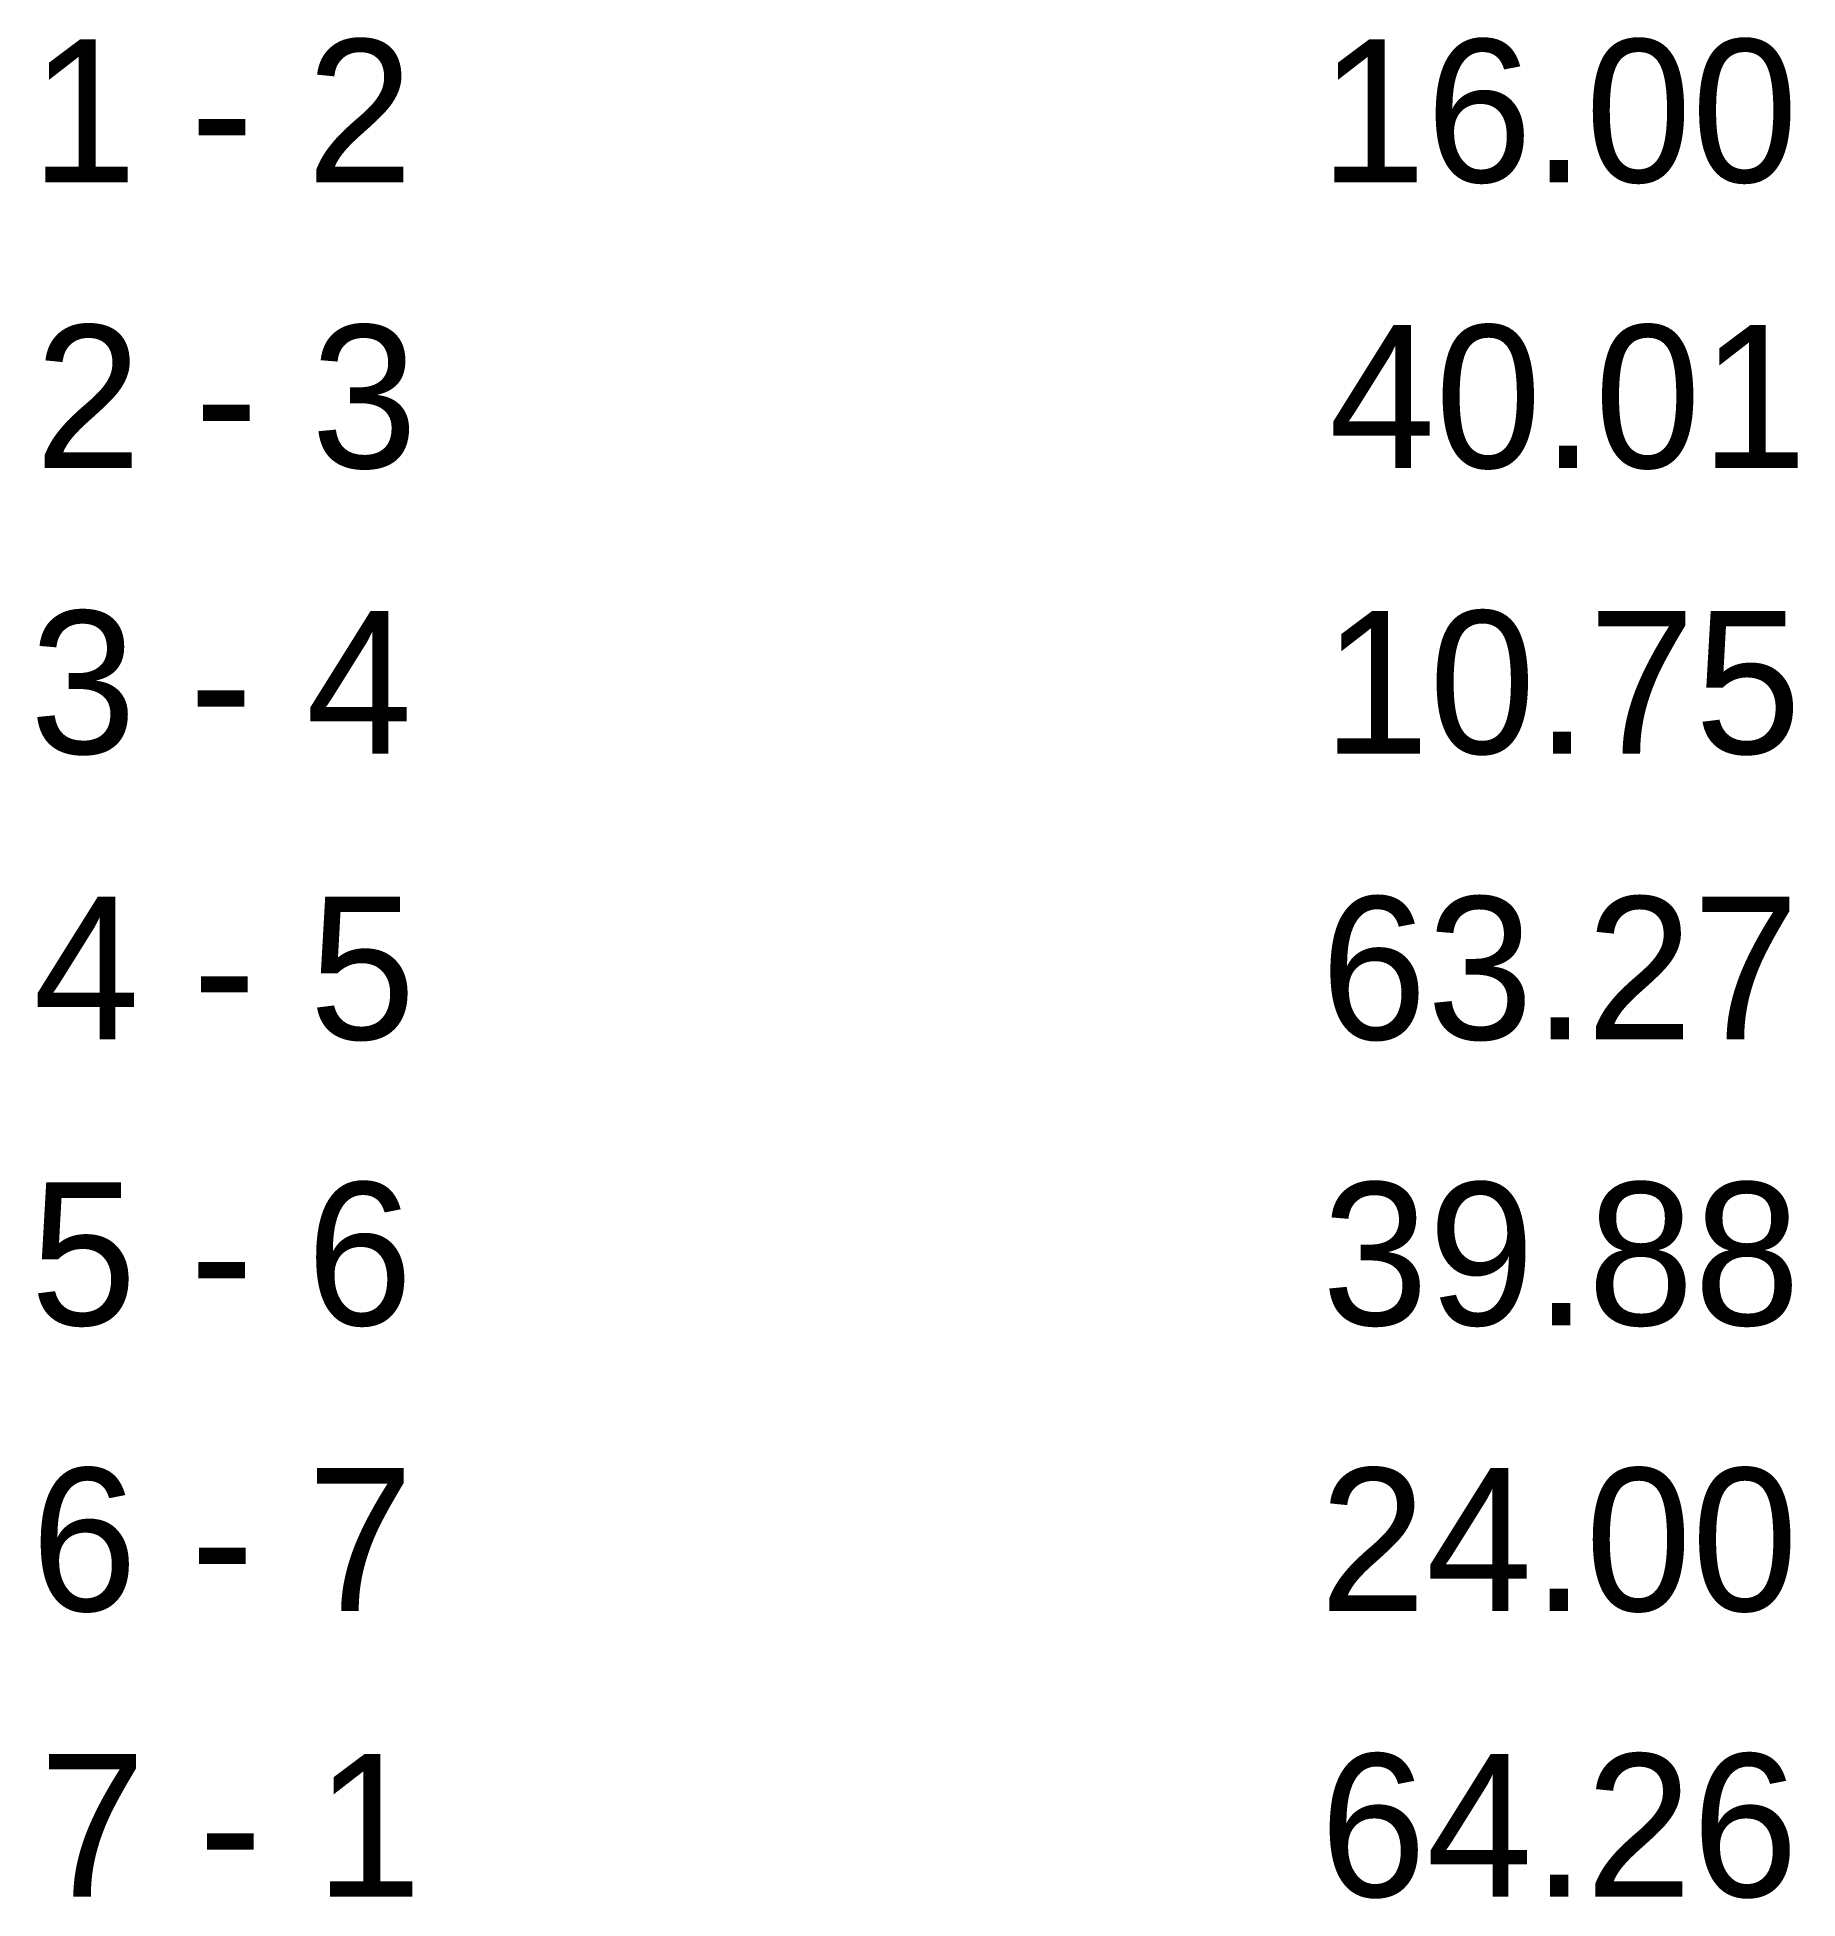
# Model space of a CAD drawing. Extents: x 552309 to 553343, y 1820665 to 1821858.
# Drawn here: x 552308.98 to 552345.94, y 1820665.36 to 1820704.45 of the extents above.
import ezdxf

# ---------------------------------------------------------------- set-up
doc = ezdxf.new("R2010")
doc.units = 0
doc.layers.add('Level 52', color=7, linetype='Continuous')

msp = doc.modelspace()

# ---------------------------------------------------------------- texts
at = {"layer": 'Level 52'}
for s, p in [('1 - 2', (552308.841, 1820701.402)), ('16.00', (552335.903, 1820701.402)), ('2 - 3', (552308.933, 1820695.402)), ('40.01', (552336.096, 1820695.402)), ('3 - 4', (552308.826, 1820689.402)), ('10.75', (552335.97, 1820689.402)), ('4 - 5', (552308.895, 1820683.402)), ('63.27', (552335.923, 1820683.402)), ('5 - 6', (552308.834, 1820677.402)), ('39.88', (552335.951, 1820677.402)), ('6 - 7', (552308.848, 1820671.402)), ('24.00', (552335.903, 1820671.402)), ('7 - 1', (552309.021, 1820665.402)), ('64.26', (552335.909, 1820665.402))]:
    msp.add_text(s, height=3, dxfattribs=at).set_placement(p)

doc.saveas('drawing.dxf')
